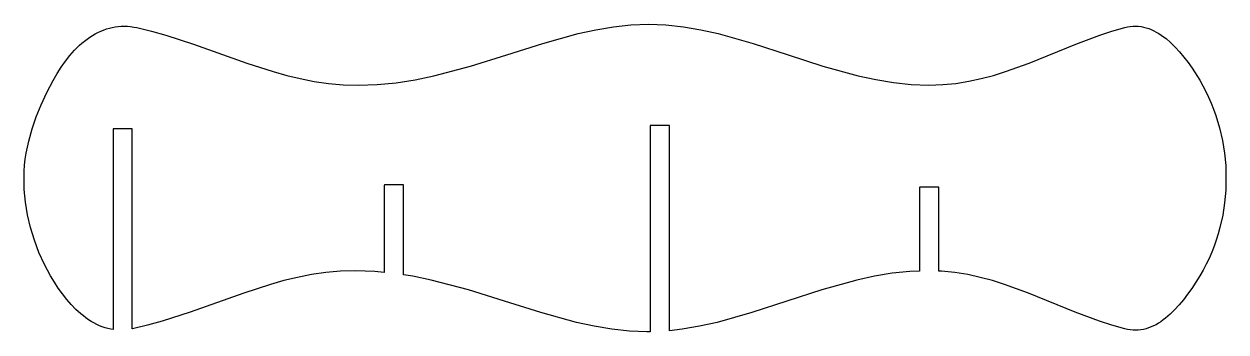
# Model space of a CAD drawing. Header units: centimetres. Extents: x 38.1 to 115.2, y -59.2 to -19.5.
# Drawn here: x 40.13 to 75.71, y -49.51 to -40.4 of the extents above; entities that cross this region are included whole.
import ezdxf

# ---------------------------------------------------------------- set-up
doc = ezdxf.new("R2010")
doc.units = ezdxf.units.CM
doc.header["$MEASUREMENT"] = 0
doc.layers.add('Layer 1', color=7, linetype='Continuous')

msp = doc.modelspace()

# ---------------------------------------------------------------- linework, layer by layer
at = {"layer": 'Layer 1', "color": 250, "lineweight": 25}
msp.add_open_spline([(67.2869, -47.71571), (67.2869, -47.71571), (67.6806, -47.75804), (67.6806, -47.75804), (67.6806, -47.75804), (67.6806, -47.75804), (68.06584, -47.81731), (68.06584, -47.81731), (68.06584, -47.81731), (68.06584, -47.81731), (68.43837, -47.89774), (68.43837, -47.89774), (68.43837, -47.89774), (68.43837, -47.89774), (68.80244, -47.99511), (68.80244, -47.99511), (68.80244, -47.99511), (68.80244, -47.99511), (69.15804, -48.10941), (69.15804, -48.10941), (69.15804, -48.10941), (69.15804, -48.10941), (69.86077, -48.36341), (69.86077, -48.36341), (69.86077, -48.36341), (69.86077, -48.36341), (71.2493, -48.92644), (71.2493, -48.92644), (71.2493, -48.92644), (71.2493, -48.92644), (71.96474, -49.19314), (71.96474, -49.19314), (71.96474, -49.19314), (71.96474, -49.19314), (72.33304, -49.31167), (72.33304, -49.31167), (72.33304, -49.31167), (72.33304, -49.31167), (72.71404, -49.42174), (72.71404, -49.42174), (72.71404, -49.42174), (72.71404, -49.42174), (72.7987, -49.43867), (72.7987, -49.43867), (72.7987, -49.43867), (72.7987, -49.43867), (72.87914, -49.45561), (72.87914, -49.45561), (72.87914, -49.45561), (72.87914, -49.45561), (72.95957, -49.45984), (72.95957, -49.45984), (72.95957, -49.45984), (72.95957, -49.45984), (73.03577, -49.46407), (73.03577, -49.46407), (73.03577, -49.46407), (73.03577, -49.46407), (73.1162, -49.45984), (73.1162, -49.45984), (73.1162, -49.45984), (73.1162, -49.45984), (73.1924, -49.45137), (73.1924, -49.45137), (73.1924, -49.45137), (73.1924, -49.45137), (73.2686, -49.43867), (73.2686, -49.43867), (73.2686, -49.43867), (73.2686, -49.43867), (73.3448, -49.41751), (73.3448, -49.41751), (73.3448, -49.41751), (73.3448, -49.41751), (73.421, -49.39634), (73.421, -49.39634), (73.421, -49.39634), (73.421, -49.39634), (73.49297, -49.36671), (73.49297, -49.36671), (73.49297, -49.36671), (73.49297, -49.36671), (73.56917, -49.33284), (73.56917, -49.33284), (73.56917, -49.33284), (73.56917, -49.33284), (73.64114, -49.29897), (73.64114, -49.29897), (73.64114, -49.29897), (73.64114, -49.29897), (73.7131, -49.25664), (73.7131, -49.25664), (73.7131, -49.25664), (73.7131, -49.25664), (73.78084, -49.21007), (73.78084, -49.21007), (73.78084, -49.21007), (73.78084, -49.21007), (73.8528, -49.15927), (73.8528, -49.15927), (73.8528, -49.15927), (73.8528, -49.15927), (73.92054, -49.10847), (73.92054, -49.10847), (73.92054, -49.10847), (73.92054, -49.10847), (73.9925, -49.04921), (73.9925, -49.04921), (73.9925, -49.04921), (73.9925, -49.04921), (74.06024, -48.98994), (74.06024, -48.98994), (74.06024, -48.98994), (74.06024, -48.98994), (74.19147, -48.85871), (74.19147, -48.85871), (74.19147, -48.85871), (74.19147, -48.85871), (74.3227, -48.71477), (74.3227, -48.71477), (74.3227, -48.71477), (74.3227, -48.71477), (74.4497, -48.56237), (74.4497, -48.56237), (74.4497, -48.56237), (74.4497, -48.56237), (74.5767, -48.39727), (74.5767, -48.39727), (74.5767, -48.39727), (74.5767, -48.39727), (74.69947, -48.22371), (74.69947, -48.22371), (74.69947, -48.22371), (74.69947, -48.22371), (74.93654, -47.85541), (74.93654, -47.85541), (74.93654, -47.85541), (74.93654, -47.85541), (75.0339, -47.68184), (75.0339, -47.68184), (75.0339, -47.68184), (75.0339, -47.68184), (75.12704, -47.50827), (75.12704, -47.50827), (75.12704, -47.50827), (75.12704, -47.50827), (75.2117, -47.33471), (75.2117, -47.33471), (75.2117, -47.33471), (75.2117, -47.33471), (75.29214, -47.15267), (75.29214, -47.15267), (75.29214, -47.15267), (75.29214, -47.15267), (75.35987, -46.97487), (75.35987, -46.97487), (75.35987, -46.97487), (75.35987, -46.97487), (75.42337, -46.79284), (75.42337, -46.79284), (75.42337, -46.79284), (75.42337, -46.79284), (75.48264, -46.61081), (75.48264, -46.61081), (75.48264, -46.61081), (75.48264, -46.61081), (75.53344, -46.42454), (75.53344, -46.42454), (75.53344, -46.42454), (75.53344, -46.42454), (75.61387, -46.05624), (75.61387, -46.05624), (75.61387, -46.05624), (75.61387, -46.05624), (75.6689, -45.68794), (75.6689, -45.68794), (75.6689, -45.68794), (75.6689, -45.68794), (75.70277, -45.31964), (75.70277, -45.31964), (75.70277, -45.31964), (75.70277, -45.31964), (75.71124, -44.95557), (75.71124, -44.95557), (75.71124, -44.95557), (75.71124, -44.95557), (75.70277, -44.58727), (75.70277, -44.58727), (75.70277, -44.58727), (75.70277, -44.58727), (75.66467, -44.21897), (75.66467, -44.21897), (75.66467, -44.21897), (75.66467, -44.21897), (75.6054, -43.84221), (75.6054, -43.84221), (75.6054, -43.84221), (75.6054, -43.84221), (75.52074, -43.46967), (75.52074, -43.46967), (75.52074, -43.46967), (75.52074, -43.46967), (75.41067, -43.10137), (75.41067, -43.10137), (75.41067, -43.10137), (75.41067, -43.10137), (75.34717, -42.91934), (75.34717, -42.91934), (75.34717, -42.91934), (75.34717, -42.91934), (75.2752, -42.73731), (75.2752, -42.73731), (75.2752, -42.73731), (75.2752, -42.73731), (75.199, -42.56374), (75.199, -42.56374), (75.199, -42.56374), (75.199, -42.56374), (75.11857, -42.39017), (75.11857, -42.39017), (75.11857, -42.39017), (75.11857, -42.39017), (75.02967, -42.22507), (75.02967, -42.22507), (75.02967, -42.22507), (75.02967, -42.22507), (74.93654, -42.05997), (74.93654, -42.05997), (74.93654, -42.05997), (74.93654, -42.05997), (74.70794, -41.70437), (74.70794, -41.70437), (74.70794, -41.70437), (74.70794, -41.70437), (74.5894, -41.53927), (74.5894, -41.53927), (74.5894, -41.53927), (74.5894, -41.53927), (74.46664, -41.37417), (74.46664, -41.37417), (74.46664, -41.37417), (74.46664, -41.37417), (74.33964, -41.22177), (74.33964, -41.22177), (74.33964, -41.22177), (74.33964, -41.22177), (74.2084, -41.07784), (74.2084, -41.07784), (74.2084, -41.07784), (74.2084, -41.07784), (74.07294, -40.94661), (74.07294, -40.94661), (74.07294, -40.94661), (74.07294, -40.94661), (73.93747, -40.82807), (73.93747, -40.82807), (73.93747, -40.82807), (73.93747, -40.82807), (73.8655, -40.77727), (73.8655, -40.77727), (73.8655, -40.77727), (73.8655, -40.77727), (73.79354, -40.72647), (73.79354, -40.72647), (73.79354, -40.72647), (73.79354, -40.72647), (73.72157, -40.67991), (73.72157, -40.67991), (73.72157, -40.67991), (73.72157, -40.67991), (73.6496, -40.63757), (73.6496, -40.63757), (73.6496, -40.63757), (73.6496, -40.63757), (73.57764, -40.59524), (73.57764, -40.59524), (73.57764, -40.59524), (73.57764, -40.59524), (73.50144, -40.56137), (73.50144, -40.56137), (73.50144, -40.56137), (73.50144, -40.56137), (73.42524, -40.53174), (73.42524, -40.53174), (73.42524, -40.53174), (73.42524, -40.53174), (73.34904, -40.51057), (73.34904, -40.51057), (73.34904, -40.51057), (73.34904, -40.51057), (73.27284, -40.48941), (73.27284, -40.48941), (73.27284, -40.48941), (73.27284, -40.48941), (73.19664, -40.47247), (73.19664, -40.47247), (73.19664, -40.47247), (73.19664, -40.47247), (73.1162, -40.46401), (73.1162, -40.46401), (73.1162, -40.46401), (73.1162, -40.46401), (73.04, -40.45977), (73.04, -40.45977), (73.04, -40.45977), (73.04, -40.45977), (72.95957, -40.45977), (72.95957, -40.45977), (72.95957, -40.45977), (72.95957, -40.45977), (72.87914, -40.46824), (72.87914, -40.46824), (72.87914, -40.46824), (72.87914, -40.46824), (72.7987, -40.48094), (72.7987, -40.48094), (72.7987, -40.48094), (72.7987, -40.48094), (72.71404, -40.49787), (72.71404, -40.49787), (72.71404, -40.49787), (72.71404, -40.49787), (72.33727, -40.60371), (72.33727, -40.60371), (72.33727, -40.60371), (72.33727, -40.60371), (71.9732, -40.72647), (71.9732, -40.72647), (71.9732, -40.72647), (71.9732, -40.72647), (71.262, -40.98894), (71.262, -40.98894), (71.262, -40.98894), (71.262, -40.98894), (69.88194, -41.55197), (69.88194, -41.55197), (69.88194, -41.55197), (69.88194, -41.55197), (69.18767, -41.80174), (69.18767, -41.80174), (69.18767, -41.80174), (69.18767, -41.80174), (68.83207, -41.91604), (68.83207, -41.91604), (68.83207, -41.91604), (68.83207, -41.91604), (68.468, -42.00917), (68.468, -42.00917), (68.468, -42.00917), (68.468, -42.00917), (68.0997, -42.08961), (68.0997, -42.08961), (68.0997, -42.08961), (68.0997, -42.08961), (67.7187, -42.15311), (67.7187, -42.15311), (67.7187, -42.15311), (67.7187, -42.15311), (67.325, -42.19121), (67.325, -42.19121), (67.325, -42.19121), (67.325, -42.19121), (66.9186, -42.20814), (66.9186, -42.20814), (66.9186, -42.20814), (66.9186, -42.20814), (66.38944, -42.18697), (66.38944, -42.18697), (66.38944, -42.18697), (66.38944, -42.18697), (65.8645, -42.13194), (65.8645, -42.13194), (65.8645, -42.13194), (65.8645, -42.13194), (65.3438, -42.04304), (65.3438, -42.04304), (65.3438, -42.04304), (65.3438, -42.04304), (64.81887, -41.92874), (64.81887, -41.92874), (64.81887, -41.92874), (64.81887, -41.92874), (63.7817, -41.64087), (63.7817, -41.64087), (63.7817, -41.64087), (63.7817, -41.64087), (62.74877, -41.30644), (62.74877, -41.30644), (62.74877, -41.30644), (62.74877, -41.30644), (61.71584, -40.97201), (61.71584, -40.97201), (61.71584, -40.97201), (61.71584, -40.97201), (60.6829, -40.67991), (60.6829, -40.67991), (60.6829, -40.67991), (60.6829, -40.67991), (60.16644, -40.56561), (60.16644, -40.56561), (60.16644, -40.56561), (60.16644, -40.56561), (59.64997, -40.47671), (59.64997, -40.47671), (59.64997, -40.47671), (59.64997, -40.47671), (59.1335, -40.41744), (59.1335, -40.41744), (59.1335, -40.41744), (59.1335, -40.41744), (58.6128, -40.39627), (58.6128, -40.39627), (58.6128, -40.39627), (58.6128, -40.39627), (58.09634, -40.41744), (58.09634, -40.41744), (58.09634, -40.41744), (58.09634, -40.41744), (57.57564, -40.47671), (57.57564, -40.47671), (57.57564, -40.47671), (57.57564, -40.47671), (57.05494, -40.56561), (57.05494, -40.56561), (57.05494, -40.56561), (57.05494, -40.56561), (56.53425, -40.67991), (56.53425, -40.67991), (56.53425, -40.67991), (56.53425, -40.67991), (55.48438, -40.97201), (55.48438, -40.97201), (55.48438, -40.97201), (55.48438, -40.97201), (54.42181, -41.30644), (54.42181, -41.30644), (54.42181, -41.30644), (54.42181, -41.30644), (53.34655, -41.64087), (53.34655, -41.64087), (53.34655, -41.64087), (53.34655, -41.64087), (52.25858, -41.93297), (52.25858, -41.93297), (52.25858, -41.93297), (52.25858, -41.93297), (51.70401, -42.04727), (51.70401, -42.04727), (51.70401, -42.04727), (51.70401, -42.04727), (51.14945, -42.13617), (51.14945, -42.13617), (51.14945, -42.13617), (51.14945, -42.13617), (50.58641, -42.19121), (50.58641, -42.19121), (50.58641, -42.19121), (50.58641, -42.19121), (50.01915, -42.20814), (50.01915, -42.20814), (50.01915, -42.20814), (50.01915, -42.20814), (49.57465, -42.19544), (49.57465, -42.19544), (49.57465, -42.19544), (49.57465, -42.19544), (49.14285, -42.15311), (49.14285, -42.15311), (49.14285, -42.15311), (49.14285, -42.15311), (48.71951, -42.09384), (48.71951, -42.09384), (48.71951, -42.09384), (48.71951, -42.09384), (48.30888, -42.01341), (48.30888, -42.01341), (48.30888, -42.01341), (48.30888, -42.01341), (47.90671, -41.91604), (47.90671, -41.91604), (47.90671, -41.91604), (47.90671, -41.91604), (47.50455, -41.80597), (47.50455, -41.80597), (47.50455, -41.80597), (47.50455, -41.80597), (46.72138, -41.55197), (46.72138, -41.55197), (46.72138, -41.55197), (46.72138, -41.55197), (45.15081, -40.99317), (45.15081, -40.99317), (45.15081, -40.99317), (45.15081, -40.99317), (44.32955, -40.72647), (44.32955, -40.72647), (44.32955, -40.72647), (44.32955, -40.72647), (43.90621, -40.60794), (43.90621, -40.60794), (43.90621, -40.60794), (43.90621, -40.60794), (43.47018, -40.50211), (43.47018, -40.50211), (43.47018, -40.50211), (43.47018, -40.50211), (43.37705, -40.48517), (43.37705, -40.48517), (43.37705, -40.48517), (43.37705, -40.48517), (43.28391, -40.46824), (43.28391, -40.46824), (43.28391, -40.46824), (43.28391, -40.46824), (43.19078, -40.46401), (43.19078, -40.46401), (43.19078, -40.46401), (43.19078, -40.46401), (43.09765, -40.45977), (43.09765, -40.45977), (43.09765, -40.45977), (43.09765, -40.45977), (43.00875, -40.45977), (43.00875, -40.45977), (43.00875, -40.45977), (43.00875, -40.45977), (42.91985, -40.46824), (42.91985, -40.46824), (42.91985, -40.46824), (42.91985, -40.46824), (42.83095, -40.48094), (42.83095, -40.48094), (42.83095, -40.48094), (42.83095, -40.48094), (42.74205, -40.49787), (42.74205, -40.49787), (42.74205, -40.49787), (42.74205, -40.49787), (42.65738, -40.51481), (42.65738, -40.51481), (42.65738, -40.51481), (42.65738, -40.51481), (42.56848, -40.54021), (42.56848, -40.54021), (42.56848, -40.54021), (42.56848, -40.54021), (42.48381, -40.57407), (42.48381, -40.57407), (42.48381, -40.57407), (42.48381, -40.57407), (42.39915, -40.60794), (42.39915, -40.60794), (42.39915, -40.60794), (42.39915, -40.60794), (42.31871, -40.64604), (42.31871, -40.64604), (42.31871, -40.64604), (42.31871, -40.64604), (42.23828, -40.68837), (42.23828, -40.68837), (42.23828, -40.68837), (42.23828, -40.68837), (42.15785, -40.73494), (42.15785, -40.73494), (42.15785, -40.73494), (42.15785, -40.73494), (42.07741, -40.78574), (42.07741, -40.78574), (42.07741, -40.78574), (42.07741, -40.78574), (41.99698, -40.84077), (41.99698, -40.84077), (41.99698, -40.84077), (41.99698, -40.84077), (41.92078, -40.90004), (41.92078, -40.90004), (41.92078, -40.90004), (41.92078, -40.90004), (41.84458, -40.95931), (41.84458, -40.95931), (41.84458, -40.95931), (41.84458, -40.95931), (41.77261, -41.02704), (41.77261, -41.02704), (41.77261, -41.02704), (41.77261, -41.02704), (41.62868, -41.17097), (41.62868, -41.17097), (41.62868, -41.17097), (41.62868, -41.17097), (41.48898, -41.32337), (41.48898, -41.32337), (41.48898, -41.32337), (41.48898, -41.32337), (41.35351, -41.49271), (41.35351, -41.49271), (41.35351, -41.49271), (41.35351, -41.49271), (41.22651, -41.67051), (41.22651, -41.67051), (41.22651, -41.67051), (41.22651, -41.67051), (41.10798, -41.86101), (41.10798, -41.86101), (41.10798, -41.86101), (41.10798, -41.86101), (40.99368, -42.06421), (40.99368, -42.06421), (40.99368, -42.06421), (40.99368, -42.06421), (40.80318, -42.42827), (40.80318, -42.42827), (40.80318, -42.42827), (40.80318, -42.42827), (40.63385, -42.78811), (40.63385, -42.78811), (40.63385, -42.78811), (40.63385, -42.78811), (40.48991, -43.14794), (40.48991, -43.14794), (40.48991, -43.14794), (40.48991, -43.14794), (40.36715, -43.50354), (40.36715, -43.50354), (40.36715, -43.50354), (40.36715, -43.50354), (40.26978, -43.86337), (40.26978, -43.86337), (40.26978, -43.86337), (40.26978, -43.86337), (40.19358, -44.21897), (40.19358, -44.21897), (40.19358, -44.21897), (40.19358, -44.21897), (40.16818, -44.39677), (40.16818, -44.39677), (40.16818, -44.39677), (40.16818, -44.39677), (40.14701, -44.57457), (40.14701, -44.57457), (40.14701, -44.57457), (40.14701, -44.57457), (40.13431, -44.75237), (40.13431, -44.75237), (40.13431, -44.75237), (40.13431, -44.75237), (40.13008, -44.93017), (40.13008, -44.93017), (40.13008, -44.93017), (40.13008, -44.93017), (40.13008, -45.11644), (40.13008, -45.11644), (40.13008, -45.11644), (40.13008, -45.11644), (40.13855, -45.29847), (40.13855, -45.29847), (40.13855, -45.29847), (40.13855, -45.29847), (40.17241, -45.67101), (40.17241, -45.67101), (40.17241, -45.67101), (40.17241, -45.67101), (40.23591, -46.04777), (40.23591, -46.04777), (40.23591, -46.04777), (40.23591, -46.04777), (40.32058, -46.42031), (40.32058, -46.42031), (40.32058, -46.42031), (40.32058, -46.42031), (40.43488, -46.79284), (40.43488, -46.79284), (40.43488, -46.79284), (40.43488, -46.79284), (40.57035, -47.15691), (40.57035, -47.15691), (40.57035, -47.15691), (40.57035, -47.15691), (40.73121, -47.51251), (40.73121, -47.51251), (40.73121, -47.51251), (40.73121, -47.51251), (40.82011, -47.68607), (40.82011, -47.68607), (40.82011, -47.68607), (40.82011, -47.68607), (40.91325, -47.85541), (40.91325, -47.85541), (40.91325, -47.85541), (40.91325, -47.85541), (41.02755, -48.03744), (41.02755, -48.03744), (41.02755, -48.03744), (41.02755, -48.03744), (41.14185, -48.21524), (41.14185, -48.21524), (41.14185, -48.21524), (41.14185, -48.21524), (41.26461, -48.38881), (41.26461, -48.38881), (41.26461, -48.38881), (41.26461, -48.38881), (41.39585, -48.54967), (41.39585, -48.54967), (41.39585, -48.54967), (41.39585, -48.54967), (41.52708, -48.70631), (41.52708, -48.70631), (41.52708, -48.70631), (41.52708, -48.70631), (41.66678, -48.85024), (41.66678, -48.85024), (41.66678, -48.85024), (41.66678, -48.85024), (41.81495, -48.98147), (41.81495, -48.98147), (41.81495, -48.98147), (41.81495, -48.98147), (41.88691, -49.04074), (41.88691, -49.04074), (41.88691, -49.04074), (41.88691, -49.04074), (41.96311, -49.10001), (41.96311, -49.10001), (41.96311, -49.10001), (41.96311, -49.10001), (42.03931, -49.15081), (42.03931, -49.15081), (42.03931, -49.15081), (42.03931, -49.15081), (42.11975, -49.20161), (42.11975, -49.20161), (42.11975, -49.20161), (42.11975, -49.20161), (42.20018, -49.24817), (42.20018, -49.24817), (42.20018, -49.24817), (42.20018, -49.24817), (42.28061, -49.29051), (42.28061, -49.29051), (42.28061, -49.29051), (42.28061, -49.29051), (42.36105, -49.32861), (42.36105, -49.32861), (42.36105, -49.32861), (42.36105, -49.32861), (42.44571, -49.36247), (42.44571, -49.36247), (42.44571, -49.36247), (42.44571, -49.36247), (42.53038, -49.39211), (42.53038, -49.39211), (42.53038, -49.39211), (42.53038, -49.39211), (42.61505, -49.41327), (42.61505, -49.41327), (42.61505, -49.41327), (42.61505, -49.41327), (42.69971, -49.43444), (42.69971, -49.43444), (42.69971, -49.43444), (42.69971, -49.43444), (42.76745, -49.44291), (42.76745, -49.44291), (42.76745, -49.44291), (42.76745, -49.44291), (42.76745, -43.50777), (42.76745, -43.50777), (42.76745, -43.50777), (42.76745, -43.50777), (42.76745, -43.50354), (42.76745, -43.50354), (42.76745, -43.50354), (42.76745, -43.50354), (42.76745, -43.4993), (42.76745, -43.4993), (42.76745, -43.4993), (42.76745, -43.4993), (42.77168, -43.49507), (42.77168, -43.49507), (42.77168, -43.49507), (42.77168, -43.49507), (42.77591, -43.49507), (42.77591, -43.49507), (42.77591, -43.49507), (42.77591, -43.49507), (42.78015, -43.49507), (42.78015, -43.49507), (42.78015, -43.49507), (42.78015, -43.49507), (43.31778, -43.49507), (43.31778, -43.49507), (43.31778, -43.49507), (43.31778, -43.49507), (43.32201, -43.49507), (43.32201, -43.49507), (43.32201, -43.49507), (43.32201, -43.49507), (43.32625, -43.49507), (43.32625, -43.49507), (43.32625, -43.49507), (43.32625, -43.49507), (43.33048, -43.49507), (43.33048, -43.49507), (43.33048, -43.49507), (43.33048, -43.49507), (43.33048, -43.4993), (43.33048, -43.4993), (43.33048, -43.4993), (43.33048, -43.4993), (43.33471, -43.50354), (43.33471, -43.50354), (43.33471, -43.50354), (43.33471, -43.50354), (43.33471, -43.50777), (43.33471, -43.50777), (43.33471, -43.50777), (43.33471, -43.50777), (43.33471, -49.42597), (43.33471, -49.42597), (43.33471, -49.42597), (43.33471, -49.42597), (43.34318, -49.42174), (43.34318, -49.42174), (43.34318, -49.42174), (43.34318, -49.42174), (43.78768, -49.31591), (43.78768, -49.31591), (43.78768, -49.31591), (43.78768, -49.31591), (44.21525, -49.19314), (44.21525, -49.19314), (44.21525, -49.19314), (44.21525, -49.19314), (45.04498, -48.92644), (45.04498, -48.92644), (45.04498, -48.92644), (45.04498, -48.92644), (46.63248, -48.36341), (46.63248, -48.36341), (46.63248, -48.36341), (46.63248, -48.36341), (47.42411, -48.10941), (47.42411, -48.10941), (47.42411, -48.10941), (47.42411, -48.10941), (47.82205, -47.99511), (47.82205, -47.99511), (47.82205, -47.99511), (47.82205, -47.99511), (48.22845, -47.89774), (48.22845, -47.89774), (48.22845, -47.89774), (48.22845, -47.89774), (48.63908, -47.81731), (48.63908, -47.81731), (48.63908, -47.81731), (48.63908, -47.81731), (49.06241, -47.75804), (49.06241, -47.75804), (49.06241, -47.75804), (49.06241, -47.75804), (49.49421, -47.71571), (49.49421, -47.71571), (49.49421, -47.71571), (49.49421, -47.71571), (49.93871, -47.70301), (49.93871, -47.70301), (49.93871, -47.70301), (49.93871, -47.70301), (50.51021, -47.71994), (50.51021, -47.71994), (50.51021, -47.71994), (50.51021, -47.71994), (50.79385, -47.74957), (50.79385, -47.74957), (50.79385, -47.74957), (50.79385, -47.74957), (50.79385, -45.16724), (50.79385, -45.16724), (50.79385, -45.16724), (50.79385, -45.16724), (50.79808, -45.163), (50.79808, -45.163), (50.79808, -45.163), (50.79808, -45.163), (50.79808, -45.15877), (50.79808, -45.15877), (50.79808, -45.15877), (50.79808, -45.15877), (50.79808, -45.15454), (50.79808, -45.15454), (50.79808, -45.15454), (50.79808, -45.15454), (50.80231, -45.15454), (50.80231, -45.15454), (50.80231, -45.15454), (50.80231, -45.15454), (50.80655, -45.15454), (50.80655, -45.15454), (50.80655, -45.15454), (50.80655, -45.15454), (50.80655, -45.15454), (50.80655, -45.15454), (50.80655, -45.15454), (50.80655, -45.15454), (50.81078, -45.15454), (50.81078, -45.15454), (50.81078, -45.15454), (50.81078, -45.15454), (51.34841, -45.15454), (51.34841, -45.15454), (51.34841, -45.15454), (51.34841, -45.15454), (51.35265, -45.15454), (51.35265, -45.15454), (51.35265, -45.15454), (51.35265, -45.15454), (51.35688, -45.15454), (51.35688, -45.15454), (51.35688, -45.15454), (51.35688, -45.15454), (51.36111, -45.15454), (51.36111, -45.15454), (51.36111, -45.15454), (51.36111, -45.15454), (51.36111, -45.15877), (51.36111, -45.15877), (51.36111, -45.15877), (51.36111, -45.15877), (51.36111, -45.163), (51.36111, -45.163), (51.36111, -45.163), (51.36111, -45.163), (51.36111, -45.16724), (51.36111, -45.16724), (51.36111, -45.16724), (51.36111, -45.16724), (51.36111, -47.82154), (51.36111, -47.82154), (51.36111, -47.82154), (51.36111, -47.82154), (51.63628, -47.86387), (51.63628, -47.86387), (51.63628, -47.86387), (51.63628, -47.86387), (52.18661, -47.97817), (52.18661, -47.97817), (52.18661, -47.97817), (52.18661, -47.97817), (53.28305, -48.27027), (53.28305, -48.27027), (53.28305, -48.27027), (53.28305, -48.27027), (54.35831, -48.60471), (54.35831, -48.60471), (54.35831, -48.60471), (54.35831, -48.60471), (55.42511, -48.93914), (55.42511, -48.93914), (55.42511, -48.93914), (55.42511, -48.93914), (56.48345, -49.23124), (56.48345, -49.23124), (56.48345, -49.23124), (56.48345, -49.23124), (57.00414, -49.34554), (57.00414, -49.34554), (57.00414, -49.34554), (57.00414, -49.34554), (57.52907, -49.43444), (57.52907, -49.43444), (57.52907, -49.43444), (57.52907, -49.43444), (58.04977, -49.49371), (58.04977, -49.49371), (58.04977, -49.49371), (58.04977, -49.49371), (58.57047, -49.51487), (58.57047, -49.51487), (58.57047, -49.51487), (58.57047, -49.51487), (58.66784, -49.51064), (58.66784, -49.51064), (58.66784, -49.51064), (58.66784, -49.51064), (58.66784, -43.40194), (58.66784, -43.40194), (58.66784, -43.40194), (58.66784, -43.40194), (59.2351, -43.40194), (59.2351, -43.40194), (59.2351, -43.40194), (59.2351, -43.40194), (59.2351, -43.41887), (59.2351, -43.41887), (59.2351, -43.41887), (59.2351, -43.41887), (59.2351, -43.4358), (59.2351, -43.4358), (59.2351, -43.4358), (59.2351, -43.4358), (59.2351, -49.29051), (59.2351, -49.29051), (59.2351, -49.29051), (59.2351, -49.29051), (59.2351, -49.47677), (59.2351, -49.47677), (59.2351, -49.47677), (59.2351, -49.47677), (59.61187, -49.43444), (59.61187, -49.43444), (59.61187, -49.43444), (59.61187, -49.43444), (60.12834, -49.34554), (60.12834, -49.34554), (60.12834, -49.34554), (60.12834, -49.34554), (60.6448, -49.23124), (60.6448, -49.23124), (60.6448, -49.23124), (60.6448, -49.23124), (61.67774, -48.93914), (61.67774, -48.93914), (61.67774, -48.93914), (61.67774, -48.93914), (62.71067, -48.60471), (62.71067, -48.60471), (62.71067, -48.60471), (62.71067, -48.60471), (63.7436, -48.27027), (63.7436, -48.27027), (63.7436, -48.27027), (63.7436, -48.27027), (64.78077, -47.97817), (64.78077, -47.97817), (64.78077, -47.97817), (64.78077, -47.97817), (65.3057, -47.86387), (65.3057, -47.86387), (65.3057, -47.86387), (65.3057, -47.86387), (65.8264, -47.77497), (65.8264, -47.77497), (65.8264, -47.77497), (65.8264, -47.77497), (66.35134, -47.71994), (66.35134, -47.71994), (66.35134, -47.71994), (66.35134, -47.71994), (66.64344, -47.71147), (66.64344, -47.71147), (66.64344, -47.71147), (66.64344, -47.71147), (66.64344, -45.24344), (66.64344, -45.24344), (66.64344, -45.24344), (66.64344, -45.24344), (66.64344, -45.2392), (66.64344, -45.2392), (66.64344, -45.2392), (66.64344, -45.2392), (66.64344, -45.23497), (66.64344, -45.23497), (66.64344, -45.23497), (66.64344, -45.23497), (66.64767, -45.23074), (66.64767, -45.23074), (66.64767, -45.23074), (66.64767, -45.23074), (66.6519, -45.23074), (66.6519, -45.23074), (66.6519, -45.23074), (66.6519, -45.23074), (67.19377, -45.23074), (67.19377, -45.23074), (67.19377, -45.23074), (67.19377, -45.23074), (67.198, -45.23074), (67.198, -45.23074), (67.198, -45.23074), (67.198, -45.23074), (67.20224, -45.23074), (67.20224, -45.23074), (67.20224, -45.23074), (67.20224, -45.23074), (67.20647, -45.23074), (67.20647, -45.23074), (67.20647, -45.23074), (67.20647, -45.23074), (67.20647, -45.23497), (67.20647, -45.23497), (67.20647, -45.23497), (67.20647, -45.23497), (67.20647, -45.2392), (67.20647, -45.2392), (67.20647, -45.2392), (67.20647, -45.2392), (67.2107, -45.2392), (67.2107, -45.2392), (67.2107, -45.2392), (67.2107, -45.2392), (67.2107, -45.24344), (67.2107, -45.24344), (67.2107, -45.24344), (67.2107, -45.24344), (67.2107, -47.71571), (67.2107, -47.71571), (67.2107, -47.71571), (67.2107, -47.71571), (67.2869, -47.71571), (67.2869, -47.71571)], degree=3, knots=[0, 0, 0, 0, 0.00358423, 0.00358423, 0.00358423, 0.00358423, 0.00716846, 0.00716846, 0.00716846, 0.00716846, 0.01075269, 0.01075269, 0.01075269, 0.01075269, 0.01433692, 0.01433692, 0.01433692, 0.01433692, 0.01792115, 0.01792115, 0.01792115, 0.01792115, 0.02150538, 0.02150538, 0.02150538, 0.02150538, 0.02508961, 0.02508961, 0.02508961, 0.02508961, 0.02867384, 0.02867384, 0.02867384, 0.02867384, 0.03225806, 0.03225806, 0.03225806, 0.03225806, 0.03584229, 0.03584229, 0.03584229, 0.03584229, 0.03942652, 0.03942652, 0.03942652, 0.03942652, 0.04301075, 0.04301075, 0.04301075, 0.04301075, 0.04659498, 0.04659498, 0.04659498, 0.04659498, 0.05017921, 0.05017921, 0.05017921, 0.05017921, 0.05376344, 0.05376344, 0.05376344, 0.05376344, 0.05734767, 0.05734767, 0.05734767, 0.05734767, 0.0609319, 0.0609319, 0.0609319, 0.0609319, 0.06451613, 0.06451613, 0.06451613, 0.06451613, 0.06810036, 0.06810036, 0.06810036, 0.06810036, 0.07168459, 0.07168459, 0.07168459, 0.07168459, 0.07526882, 0.07526882, 0.07526882, 0.07526882, 0.07885305, 0.07885305, 0.07885305, 0.07885305, 0.08243728, 0.08243728, 0.08243728, 0.08243728, 0.08602151, 0.08602151, 0.08602151, 0.08602151, 0.08960573, 0.08960573, 0.08960573, 0.08960573, 0.09318996, 0.09318996, 0.09318996, 0.09318996, 0.09677419, 0.09677419, 0.09677419, 0.09677419, 0.10035842, 0.10035842, 0.10035842, 0.10035842, 0.10394265, 0.10394265, 0.10394265, 0.10394265, 0.10752688, 0.10752688, 0.10752688, 0.10752688, 0.11111111, 0.11111111, 0.11111111, 0.11111111, 0.11469534, 0.11469534, 0.11469534, 0.11469534, 0.11827957, 0.11827957, 0.11827957, 0.11827957, 0.1218638, 0.1218638, 0.1218638, 0.1218638, 0.12544803, 0.12544803, 0.12544803, 0.12544803, 0.12903226, 0.12903226, 0.12903226, 0.12903226, 0.13261649, 0.13261649, 0.13261649, 0.13261649, 0.13620072, 0.13620072, 0.13620072, 0.13620072, 0.13978495, 0.13978495, 0.13978495, 0.13978495, 0.14336918, 0.14336918, 0.14336918, 0.14336918, 0.14695341, 0.14695341, 0.14695341, 0.14695341, 0.15053763, 0.15053763, 0.15053763, 0.15053763, 0.15412186, 0.15412186, 0.15412186, 0.15412186, 0.15770609, 0.15770609, 0.15770609, 0.15770609, 0.16129032, 0.16129032, 0.16129032, 0.16129032, 0.16487455, 0.16487455, 0.16487455, 0.16487455, 0.16845878, 0.16845878, 0.16845878, 0.16845878, 0.17204301, 0.17204301, 0.17204301, 0.17204301, 0.17562724, 0.17562724, 0.17562724, 0.17562724, 0.17921147, 0.17921147, 0.17921147, 0.17921147, 0.1827957, 0.1827957, 0.1827957, 0.1827957, 0.18637993, 0.18637993, 0.18637993, 0.18637993, 0.18996416, 0.18996416, 0.18996416, 0.18996416, 0.19354839, 0.19354839, 0.19354839, 0.19354839, 0.19713262, 0.19713262, 0.19713262, 0.19713262, 0.20071685, 0.20071685, 0.20071685, 0.20071685, 0.20430108, 0.20430108, 0.20430108, 0.20430108, 0.2078853, 0.2078853, 0.2078853, 0.2078853, 0.21146953, 0.21146953, 0.21146953, 0.21146953, 0.21505376, 0.21505376, 0.21505376, 0.21505376, 0.21863799, 0.21863799, 0.21863799, 0.21863799, 0.22222222, 0.22222222, 0.22222222, 0.22222222, 0.22580645, 0.22580645, 0.22580645, 0.22580645, 0.22939068, 0.22939068, 0.22939068, 0.22939068, 0.23297491, 0.23297491, 0.23297491, 0.23297491, 0.23655914, 0.23655914, 0.23655914, 0.23655914, 0.24014337, 0.24014337, 0.24014337, 0.24014337, 0.2437276, 0.2437276, 0.2437276, 0.2437276, 0.24731183, 0.24731183, 0.24731183, 0.24731183, 0.25089606, 0.25089606, 0.25089606, 0.25089606, 0.25448029, 0.25448029, 0.25448029, 0.25448029, 0.25806452, 0.25806452, 0.25806452, 0.25806452, 0.26164875, 0.26164875, 0.26164875, 0.26164875, 0.26523297, 0.26523297, 0.26523297, 0.26523297, 0.2688172, 0.2688172, 0.2688172, 0.2688172, 0.27240143, 0.27240143, 0.27240143, 0.27240143, 0.27598566, 0.27598566, 0.27598566, 0.27598566, 0.27956989, 0.27956989, 0.27956989, 0.27956989, 0.28315412, 0.28315412, 0.28315412, 0.28315412, 0.28673835, 0.28673835, 0.28673835, 0.28673835, 0.29032258, 0.29032258, 0.29032258, 0.29032258, 0.29390681, 0.29390681, 0.29390681, 0.29390681, 0.29749104, 0.29749104, 0.29749104, 0.29749104, 0.30107527, 0.30107527, 0.30107527, 0.30107527, 0.3046595, 0.3046595, 0.3046595, 0.3046595, 0.30824373, 0.30824373, 0.30824373, 0.30824373, 0.31182796, 0.31182796, 0.31182796, 0.31182796, 0.31541219, 0.31541219, 0.31541219, 0.31541219, 0.31899642, 0.31899642, 0.31899642, 0.31899642, 0.32258065, 0.32258065, 0.32258065, 0.32258065, 0.32616487, 0.32616487, 0.32616487, 0.32616487, 0.3297491, 0.3297491, 0.3297491, 0.3297491, 0.33333333, 0.33333333, 0.33333333, 0.33333333, 0.33691756, 0.33691756, 0.33691756, 0.33691756, 0.34050179, 0.34050179, 0.34050179, 0.34050179, 0.34408602, 0.34408602, 0.34408602, 0.34408602, 0.34767025, 0.34767025, 0.34767025, 0.34767025, 0.35125448, 0.35125448, 0.35125448, 0.35125448, 0.35483871, 0.35483871, 0.35483871, 0.35483871, 0.35842294, 0.35842294, 0.35842294, 0.35842294, 0.36200717, 0.36200717, 0.36200717, 0.36200717, 0.3655914, 0.3655914, 0.3655914, 0.3655914, 0.36917563, 0.36917563, 0.36917563, 0.36917563, 0.37275986, 0.37275986, 0.37275986, 0.37275986, 0.37634409, 0.37634409, 0.37634409, 0.37634409, 0.37992832, 0.37992832, 0.37992832, 0.37992832, 0.38351254, 0.38351254, 0.38351254, 0.38351254, 0.38709677, 0.38709677, 0.38709677, 0.38709677, 0.390681, 0.390681, 0.390681, 0.390681, 0.39426523, 0.39426523, 0.39426523, 0.39426523, 0.39784946, 0.39784946, 0.39784946, 0.39784946, 0.40143369, 0.40143369, 0.40143369, 0.40143369, 0.40501792, 0.40501792, 0.40501792, 0.40501792, 0.40860215, 0.40860215, 0.40860215, 0.40860215, 0.41218638, 0.41218638, 0.41218638, 0.41218638, 0.41577061, 0.41577061, 0.41577061, 0.41577061, 0.41935484, 0.41935484, 0.41935484, 0.41935484, 0.42293907, 0.42293907, 0.42293907, 0.42293907, 0.4265233, 0.4265233, 0.4265233, 0.4265233, 0.43010753, 0.43010753, 0.43010753, 0.43010753, 0.43369176, 0.43369176, 0.43369176, 0.43369176, 0.43727599, 0.43727599, 0.43727599, 0.43727599, 0.44086022, 0.44086022, 0.44086022, 0.44086022, 0.44444444, 0.44444444, 0.44444444, 0.44444444, 0.44802867, 0.44802867, 0.44802867, 0.44802867, 0.4516129, 0.4516129, 0.4516129, 0.4516129, 0.45519713, 0.45519713, 0.45519713, 0.45519713, 0.45878136, 0.45878136, 0.45878136, 0.45878136, 0.46236559, 0.46236559, 0.46236559, 0.46236559, 0.46594982, 0.46594982, 0.46594982, 0.46594982, 0.46953405, 0.46953405, 0.46953405, 0.46953405, 0.47311828, 0.47311828, 0.47311828, 0.47311828, 0.47670251, 0.47670251, 0.47670251, 0.47670251, 0.48028674, 0.48028674, 0.48028674, 0.48028674, 0.48387097, 0.48387097, 0.48387097, 0.48387097, 0.4874552, 0.4874552, 0.4874552, 0.4874552, 0.49103943, 0.49103943, 0.49103943, 0.49103943, 0.49462366, 0.49462366, 0.49462366, 0.49462366, 0.49820789, 0.49820789, 0.49820789, 0.49820789, 0.50179211, 0.50179211, 0.50179211, 0.50179211, 0.50537634, 0.50537634, 0.50537634, 0.50537634, 0.50896057, 0.50896057, 0.50896057, 0.50896057, 0.5125448, 0.5125448, 0.5125448, 0.5125448, 0.51612903, 0.51612903, 0.51612903, 0.51612903, 0.51971326, 0.51971326, 0.51971326, 0.51971326, 0.52329749, 0.52329749, 0.52329749, 0.52329749, 0.52688172, 0.52688172, 0.52688172, 0.52688172, 0.53046595, 0.53046595, 0.53046595, 0.53046595, 0.53405018, 0.53405018, 0.53405018, 0.53405018, 0.53763441, 0.53763441, 0.53763441, 0.53763441, 0.54121864, 0.54121864, 0.54121864, 0.54121864, 0.54480287, 0.54480287, 0.54480287, 0.54480287, 0.5483871, 0.5483871, 0.5483871, 0.5483871, 0.55197133, 0.55197133, 0.55197133, 0.55197133, 0.55555556, 0.55555556, 0.55555556, 0.55555556, 0.55913978, 0.55913978, 0.55913978, 0.55913978, 0.56272401, 0.56272401, 0.56272401, 0.56272401, 0.56630824, 0.56630824, 0.56630824, 0.56630824, 0.56989247, 0.56989247, 0.56989247, 0.56989247, 0.5734767, 0.5734767, 0.5734767, 0.5734767, 0.57706093, 0.57706093, 0.57706093, 0.57706093, 0.58064516, 0.58064516, 0.58064516, 0.58064516, 0.58422939, 0.58422939, 0.58422939, 0.58422939, 0.58781362, 0.58781362, 0.58781362, 0.58781362, 0.59139785, 0.59139785, 0.59139785, 0.59139785, 0.59498208, 0.59498208, 0.59498208, 0.59498208, 0.59856631, 0.59856631, 0.59856631, 0.59856631, 0.60215054, 0.60215054, 0.60215054, 0.60215054, 0.60573477, 0.60573477, 0.60573477, 0.60573477, 0.609319, 0.609319, 0.609319, 0.609319, 0.61290323, 0.61290323, 0.61290323, 0.61290323, 0.61648746, 0.61648746, 0.61648746, 0.61648746, 0.62007168, 0.62007168, 0.62007168, 0.62007168, 0.62365591, 0.62365591, 0.62365591, 0.62365591, 0.62724014, 0.62724014, 0.62724014, 0.62724014, 0.63082437, 0.63082437, 0.63082437, 0.63082437, 0.6344086, 0.6344086, 0.6344086, 0.6344086, 0.63799283, 0.63799283, 0.63799283, 0.63799283, 0.64157706, 0.64157706, 0.64157706, 0.64157706, 0.64516129, 0.64516129, 0.64516129, 0.64516129, 0.64874552, 0.64874552, 0.64874552, 0.64874552, 0.65232975, 0.65232975, 0.65232975, 0.65232975, 0.65591398, 0.65591398, 0.65591398, 0.65591398, 0.65949821, 0.65949821, 0.65949821, 0.65949821, 0.66308244, 0.66308244, 0.66308244, 0.66308244, 0.66666667, 0.66666667, 0.66666667, 0.66666667, 0.6702509, 0.6702509, 0.6702509, 0.6702509, 0.67383513, 0.67383513, 0.67383513, 0.67383513, 0.67741935, 0.67741935, 0.67741935, 0.67741935, 0.68100358, 0.68100358, 0.68100358, 0.68100358, 0.68458781, 0.68458781, 0.68458781, 0.68458781, 0.68817204, 0.68817204, 0.68817204, 0.68817204, 0.69175627, 0.69175627, 0.69175627, 0.69175627, 0.6953405, 0.6953405, 0.6953405, 0.6953405, 0.69892473, 0.69892473, 0.69892473, 0.69892473, 0.70250896, 0.70250896, 0.70250896, 0.70250896, 0.70609319, 0.70609319, 0.70609319, 0.70609319, 0.70967742, 0.70967742, 0.70967742, 0.70967742, 0.71326165, 0.71326165, 0.71326165, 0.71326165, 0.71684588, 0.71684588, 0.71684588, 0.71684588, 0.72043011, 0.72043011, 0.72043011, 0.72043011, 0.72401434, 0.72401434, 0.72401434, 0.72401434, 0.72759857, 0.72759857, 0.72759857, 0.72759857, 0.7311828, 0.7311828, 0.7311828, 0.7311828, 0.73476703, 0.73476703, 0.73476703, 0.73476703, 0.73835125, 0.73835125, 0.73835125, 0.73835125, 0.74193548, 0.74193548, 0.74193548, 0.74193548, 0.74551971, 0.74551971, 0.74551971, 0.74551971, 0.74910394, 0.74910394, 0.74910394, 0.74910394, 0.75268817, 0.75268817, 0.75268817, 0.75268817, 0.7562724, 0.7562724, 0.7562724, 0.7562724, 0.75985663, 0.75985663, 0.75985663, 0.75985663, 0.76344086, 0.76344086, 0.76344086, 0.76344086, 0.76702509, 0.76702509, 0.76702509, 0.76702509, 0.77060932, 0.77060932, 0.77060932, 0.77060932, 0.77419355, 0.77419355, 0.77419355, 0.77419355, 0.77777778, 0.77777778, 0.77777778, 0.77777778, 0.78136201, 0.78136201, 0.78136201, 0.78136201, 0.78494624, 0.78494624, 0.78494624, 0.78494624, 0.78853047, 0.78853047, 0.78853047, 0.78853047, 0.7921147, 0.7921147, 0.7921147, 0.7921147, 0.79569892, 0.79569892, 0.79569892, 0.79569892, 0.79928315, 0.79928315, 0.79928315, 0.79928315, 0.80286738, 0.80286738, 0.80286738, 0.80286738, 0.80645161, 0.80645161, 0.80645161, 0.80645161, 0.81003584, 0.81003584, 0.81003584, 0.81003584, 0.81362007, 0.81362007, 0.81362007, 0.81362007, 0.8172043, 0.8172043, 0.8172043, 0.8172043, 0.82078853, 0.82078853, 0.82078853, 0.82078853, 0.82437276, 0.82437276, 0.82437276, 0.82437276, 0.82795699, 0.82795699, 0.82795699, 0.82795699, 0.83154122, 0.83154122, 0.83154122, 0.83154122, 0.83512545, 0.83512545, 0.83512545, 0.83512545, 0.83870968, 0.83870968, 0.83870968, 0.83870968, 0.84229391, 0.84229391, 0.84229391, 0.84229391, 0.84587814, 0.84587814, 0.84587814, 0.84587814, 0.84946237, 0.84946237, 0.84946237, 0.84946237, 0.85304659, 0.85304659, 0.85304659, 0.85304659, 0.85663082, 0.85663082, 0.85663082, 0.85663082, 0.86021505, 0.86021505, 0.86021505, 0.86021505, 0.86379928, 0.86379928, 0.86379928, 0.86379928, 0.86738351, 0.86738351, 0.86738351, 0.86738351, 0.87096774, 0.87096774, 0.87096774, 0.87096774, 0.87455197, 0.87455197, 0.87455197, 0.87455197, 0.8781362, 0.8781362, 0.8781362, 0.8781362, 0.88172043, 0.88172043, 0.88172043, 0.88172043, 0.88530466, 0.88530466, 0.88530466, 0.88530466, 0.88888889, 0.88888889, 0.88888889, 0.88888889, 0.89247312, 0.89247312, 0.89247312, 0.89247312, 0.89605735, 0.89605735, 0.89605735, 0.89605735, 0.89964158, 0.89964158, 0.89964158, 0.89964158, 0.90322581, 0.90322581, 0.90322581, 0.90322581, 0.90681004, 0.90681004, 0.90681004, 0.90681004, 0.91039427, 0.91039427, 0.91039427, 0.91039427, 0.91397849, 0.91397849, 0.91397849, 0.91397849, 0.91756272, 0.91756272, 0.91756272, 0.91756272, 0.92114695, 0.92114695, 0.92114695, 0.92114695, 0.92473118, 0.92473118, 0.92473118, 0.92473118, 0.92831541, 0.92831541, 0.92831541, 0.92831541, 0.93189964, 0.93189964, 0.93189964, 0.93189964, 0.93548387, 0.93548387, 0.93548387, 0.93548387, 0.9390681, 0.9390681, 0.9390681, 0.9390681, 0.94265233, 0.94265233, 0.94265233, 0.94265233, 0.94623656, 0.94623656, 0.94623656, 0.94623656, 0.94982079, 0.94982079, 0.94982079, 0.94982079, 0.95340502, 0.95340502, 0.95340502, 0.95340502, 0.95698925, 0.95698925, 0.95698925, 0.95698925, 0.96057348, 0.96057348, 0.96057348, 0.96057348, 0.96415771, 0.96415771, 0.96415771, 0.96415771, 0.96774194, 0.96774194, 0.96774194, 0.96774194, 0.97132616, 0.97132616, 0.97132616, 0.97132616, 0.97491039, 0.97491039, 0.97491039, 0.97491039, 0.97849462, 0.97849462, 0.97849462, 0.97849462, 0.98207885, 0.98207885, 0.98207885, 0.98207885, 0.98566308, 0.98566308, 0.98566308, 0.98566308, 0.98924731, 0.98924731, 0.98924731, 0.98924731, 0.99283154, 0.99283154, 0.99283154, 0.99283154, 1, 1, 1, 1], dxfattribs=at)

doc.saveas('drawing.dxf')
